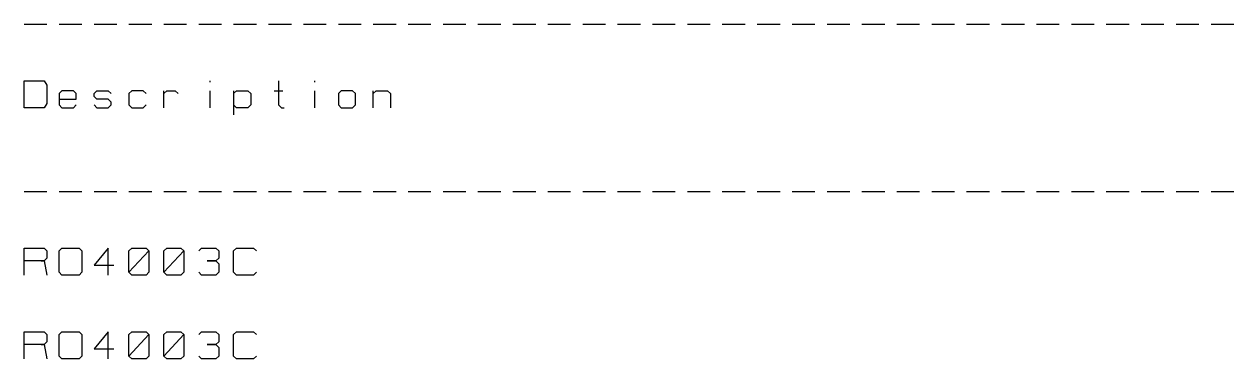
# Model space of a CAD drawing. Extents: x 0 to 291, y 0 to 144.
# Drawn here: x 49.98 to 78.85, y 38.17 to 46.17 of the extents above; entities that cross this region are included whole.
import ezdxf

# ---------------------------------------------------------------- set-up
doc = ezdxf.new("R2010")
doc.units = 0

msp = doc.modelspace()

# ---------------------------------------------------------------- linework, layer by layer
at = {"layer": 'StackupLayer'}
for p, q in [((49.98, 46.17), (50.524, 46.17)), ((50.813, 46.17), (51.357, 46.17)), ((51.646, 46.17), (52.19, 46.17)), ((52.479, 46.17), (53.023, 46.17)), ((53.312, 46.17), (53.856, 46.17)), ((54.145, 46.17), (54.689, 46.17)), ((54.978, 46.17), (55.522, 46.17)), ((55.811, 46.17), (56.355, 46.17)), ((56.644, 46.17), (57.188, 46.17)), ((57.477, 46.17), (58.021, 46.17)), ((58.31, 46.17), (58.854, 46.17)), ((59.143, 46.17), (59.687, 46.17)), ((59.976, 46.17), (60.52, 46.17)), ((60.809, 46.17), (61.353, 46.17)), ((61.642, 46.17), (62.186, 46.17)), ((62.475, 46.17), (63.019, 46.17)), ((63.308, 46.17), (63.852, 46.17)), ((64.141, 46.17), (64.685, 46.17)), ((64.974, 46.17), (65.518, 46.17)), ((65.807, 46.17), (66.351, 46.17)), ((66.64, 46.17), (67.184, 46.17)), ((67.473, 46.17), (68.017, 46.17)), ((68.306, 46.17), (68.85, 46.17)), ((69.139, 46.17), (69.683, 46.17)), ((69.972, 46.17), (70.516, 46.17)), ((70.805, 46.17), (71.349, 46.17)), ((71.638, 46.17), (72.182, 46.17)), ((72.471, 46.17), (73.015, 46.17)), ((73.304, 46.17), (73.848, 46.17)), ((74.137, 46.17), (74.681, 46.17)), ((74.97, 46.17), (75.514, 46.17)), ((75.803, 46.17), (76.347, 46.17)), ((76.636, 46.17), (77.18, 46.17)), ((77.469, 46.17), (78.013, 46.17)), ((78.302, 46.17), (78.846, 46.17)), ((49.98, 44.17), (49.98, 44.816)), ((49.98, 44.816), (50.456, 44.816)), ((50.456, 44.816), (50.524, 44.714)), ((54.417, 44.782), (54.417, 44.816)), ((56.049, 44.816), (56.049, 44.238)), ((56.916, 44.782), (56.916, 44.816)), ((50.524, 44.714), (50.524, 44.272)), ((50.881, 44.578), (50.813, 44.51)), ((50.813, 44.51), (50.813, 44.238)), ((51.153, 44.578), (50.881, 44.578)), ((51.221, 44.51), (51.153, 44.578)), ((51.221, 44.374), (51.221, 44.51)), ((51.646, 44.51), (51.714, 44.578)), ((51.646, 44.442), (51.646, 44.51)), ((51.714, 44.578), (51.986, 44.578)), ((51.986, 44.578), (52.054, 44.51)), ((52.547, 44.578), (52.479, 44.51)), ((52.479, 44.51), (52.479, 44.238)), ((52.819, 44.578), (52.547, 44.578)), ((52.887, 44.51), (52.819, 44.578)), ((53.312, 44.17), (53.312, 44.578)), ((53.312, 44.51), (53.38, 44.578)), ((53.38, 44.578), (53.584, 44.578)), ((53.584, 44.578), (53.652, 44.51)), ((54.417, 44.17), (54.417, 44.578)), ((54.978, 44.578), (54.978, 44)), ((54.978, 44.51), (55.046, 44.578)), ((55.046, 44.578), (55.318, 44.578)), ((55.318, 44.578), (55.386, 44.51)), ((55.386, 44.51), (55.386, 44.238)), ((55.947, 44.578), (56.151, 44.578)), ((56.916, 44.17), (56.916, 44.578)), ((57.545, 44.578), (57.477, 44.51)), ((57.477, 44.51), (57.477, 44.238)), ((57.817, 44.578), (57.545, 44.578)), ((57.885, 44.51), (57.817, 44.578)), ((57.885, 44.238), (57.885, 44.51)), ((58.31, 44.17), (58.31, 44.578)), ((58.31, 44.51), (58.378, 44.578)), ((58.378, 44.578), (58.65, 44.578)), ((58.65, 44.578), (58.718, 44.51)), ((58.718, 44.51), (58.718, 44.17)), ((50.456, 44.17), (49.98, 44.17)), ((50.524, 44.272), (50.456, 44.17)), ((50.813, 44.374), (51.221, 44.374)), ((50.813, 44.238), (50.881, 44.17)), ((50.881, 44.17), (51.153, 44.17)), ((51.153, 44.17), (51.221, 44.238)), ((51.714, 44.374), (51.646, 44.442)), ((51.646, 44.238), (51.714, 44.17)), ((51.986, 44.374), (51.714, 44.374)), ((51.714, 44.17), (51.986, 44.17)), ((52.054, 44.306), (51.986, 44.374)), ((51.986, 44.17), (52.054, 44.238)), ((52.054, 44.238), (52.054, 44.306)), ((52.479, 44.238), (52.547, 44.17)), ((52.547, 44.17), (52.819, 44.17)), ((52.819, 44.17), (52.887, 44.238)), ((55.046, 44.17), (54.978, 44.238)), ((55.318, 44.17), (55.046, 44.17)), ((55.386, 44.238), (55.318, 44.17)), ((56.049, 44.238), (56.117, 44.17)), ((56.117, 44.17), (56.185, 44.17)), ((57.477, 44.238), (57.545, 44.17)), ((57.545, 44.17), (57.817, 44.17)), ((57.817, 44.17), (57.885, 44.238)), ((49.98, 42.17), (50.524, 42.17)), ((50.813, 42.17), (51.357, 42.17)), ((51.646, 42.17), (52.19, 42.17)), ((52.479, 42.17), (53.023, 42.17)), ((53.312, 42.17), (53.856, 42.17)), ((54.145, 42.17), (54.689, 42.17)), ((54.978, 42.17), (55.522, 42.17)), ((55.811, 42.17), (56.355, 42.17)), ((56.644, 42.17), (57.188, 42.17)), ((57.477, 42.17), (58.021, 42.17)), ((58.31, 42.17), (58.854, 42.17)), ((59.143, 42.17), (59.687, 42.17)), ((59.976, 42.17), (60.52, 42.17)), ((60.809, 42.17), (61.353, 42.17)), ((61.642, 42.17), (62.186, 42.17)), ((62.475, 42.17), (63.019, 42.17)), ((63.308, 42.17), (63.852, 42.17)), ((64.141, 42.17), (64.685, 42.17)), ((64.974, 42.17), (65.518, 42.17)), ((65.807, 42.17), (66.351, 42.17)), ((66.64, 42.17), (67.184, 42.17)), ((67.473, 42.17), (68.017, 42.17)), ((68.306, 42.17), (68.85, 42.17)), ((69.139, 42.17), (69.683, 42.17)), ((69.972, 42.17), (70.516, 42.17)), ((70.805, 42.17), (71.349, 42.17)), ((71.638, 42.17), (72.182, 42.17)), ((72.471, 42.17), (73.015, 42.17)), ((73.304, 42.17), (73.848, 42.17)), ((74.137, 42.17), (74.681, 42.17)), ((74.97, 42.17), (75.514, 42.17)), ((75.803, 42.17), (76.347, 42.17)), ((76.636, 42.17), (77.18, 42.17)), ((77.469, 42.17), (78.013, 42.17)), ((78.302, 42.17), (78.846, 42.17)), ((49.98, 40.17), (49.98, 40.816)), ((49.98, 40.816), (50.456, 40.816)), ((50.456, 40.816), (50.524, 40.748)), ((50.524, 40.748), (50.524, 40.578)), ((50.813, 40.748), (50.881, 40.816)), ((50.813, 40.238), (50.813, 40.748)), ((50.881, 40.816), (51.289, 40.816)), ((51.289, 40.816), (51.357, 40.748)), ((51.357, 40.748), (51.357, 40.238)), ((51.986, 40.816), (51.646, 40.408)), ((51.986, 40.17), (51.986, 40.816)), ((52.479, 40.748), (52.547, 40.816)), ((52.479, 40.238), (52.479, 40.748)), ((52.479, 40.238), (52.955, 40.748)), ((52.547, 40.816), (52.887, 40.816)), ((52.887, 40.816), (52.955, 40.748)), ((52.955, 40.748), (52.955, 40.238)), ((53.312, 40.748), (53.38, 40.816)), ((53.312, 40.238), (53.312, 40.748)), ((53.312, 40.238), (53.788, 40.748)), ((53.38, 40.816), (53.72, 40.816)), ((53.72, 40.816), (53.788, 40.748)), ((53.788, 40.748), (53.788, 40.238)), ((54.145, 40.748), (54.213, 40.816)), ((54.213, 40.816), (54.553, 40.816)), ((54.553, 40.816), (54.621, 40.748)), ((54.621, 40.748), (54.621, 40.578)), ((54.978, 40.748), (55.046, 40.816)), ((54.978, 40.238), (54.978, 40.748)), ((55.046, 40.816), (55.454, 40.816)), ((55.454, 40.816), (55.522, 40.748)), ((50.456, 40.51), (49.98, 40.51)), ((50.388, 40.51), (50.456, 40.51)), ((50.524, 40.578), (50.456, 40.51)), ((50.456, 40.51), (50.524, 40.17)), ((54.553, 40.51), (54.349, 40.51)), ((54.349, 40.51), (54.553, 40.51)), ((54.621, 40.578), (54.553, 40.51)), ((54.553, 40.51), (54.621, 40.442)), ((54.621, 40.442), (54.621, 40.238)), ((50.881, 40.17), (50.813, 40.238)), ((51.289, 40.17), (50.881, 40.17)), ((51.357, 40.238), (51.289, 40.17)), ((51.646, 40.408), (52.122, 40.408)), ((52.547, 40.17), (52.479, 40.238)), ((52.887, 40.17), (52.547, 40.17)), ((52.955, 40.238), (52.887, 40.17)), ((53.38, 40.17), (53.312, 40.238)), ((53.72, 40.17), (53.38, 40.17)), ((53.788, 40.238), (53.72, 40.17)), ((54.213, 40.17), (54.145, 40.238)), ((54.553, 40.17), (54.213, 40.17)), ((54.621, 40.238), (54.553, 40.17)), ((55.046, 40.17), (54.978, 40.238)), ((55.454, 40.17), (55.046, 40.17)), ((55.522, 40.238), (55.454, 40.17)), ((49.98, 38.17), (49.98, 38.816)), ((49.98, 38.816), (50.456, 38.816)), ((50.456, 38.816), (50.524, 38.748)), ((50.524, 38.748), (50.524, 38.578)), ((50.813, 38.748), (50.881, 38.816)), ((50.813, 38.238), (50.813, 38.748)), ((50.881, 38.816), (51.289, 38.816)), ((51.289, 38.816), (51.357, 38.748)), ((51.357, 38.748), (51.357, 38.238)), ((51.986, 38.816), (51.646, 38.408)), ((51.986, 38.17), (51.986, 38.816)), ((52.479, 38.748), (52.547, 38.816)), ((52.479, 38.238), (52.479, 38.748)), ((52.479, 38.238), (52.955, 38.748)), ((52.547, 38.816), (52.887, 38.816)), ((52.887, 38.816), (52.955, 38.748)), ((52.955, 38.748), (52.955, 38.238)), ((53.312, 38.748), (53.38, 38.816)), ((53.312, 38.238), (53.312, 38.748)), ((53.312, 38.238), (53.788, 38.748)), ((53.38, 38.816), (53.72, 38.816)), ((53.72, 38.816), (53.788, 38.748)), ((53.788, 38.748), (53.788, 38.238)), ((54.145, 38.748), (54.213, 38.816)), ((54.213, 38.816), (54.553, 38.816)), ((54.553, 38.816), (54.621, 38.748)), ((54.621, 38.748), (54.621, 38.578)), ((54.978, 38.748), (55.046, 38.816)), ((54.978, 38.238), (54.978, 38.748)), ((55.046, 38.816), (55.454, 38.816)), ((55.454, 38.816), (55.522, 38.748)), ((50.456, 38.51), (49.98, 38.51)), ((50.388, 38.51), (50.456, 38.51)), ((50.524, 38.578), (50.456, 38.51)), ((50.456, 38.51), (50.524, 38.17)), ((51.646, 38.408), (52.122, 38.408)), ((54.553, 38.51), (54.349, 38.51)), ((54.349, 38.51), (54.553, 38.51)), ((54.621, 38.578), (54.553, 38.51)), ((54.553, 38.51), (54.621, 38.442)), ((54.621, 38.442), (54.621, 38.238)), ((50.881, 38.17), (50.813, 38.238)), ((51.289, 38.17), (50.881, 38.17)), ((51.357, 38.238), (51.289, 38.17)), ((52.547, 38.17), (52.479, 38.238)), ((52.887, 38.17), (52.547, 38.17)), ((52.955, 38.238), (52.887, 38.17)), ((53.38, 38.17), (53.312, 38.238)), ((53.72, 38.17), (53.38, 38.17)), ((53.788, 38.238), (53.72, 38.17)), ((54.213, 38.17), (54.145, 38.238)), ((54.553, 38.17), (54.213, 38.17)), ((54.621, 38.238), (54.553, 38.17)), ((55.046, 38.17), (54.978, 38.238)), ((55.454, 38.17), (55.046, 38.17)), ((55.522, 38.238), (55.454, 38.17))]:
    msp.add_line(p, q, dxfattribs=at)

doc.saveas('drawing.dxf')
